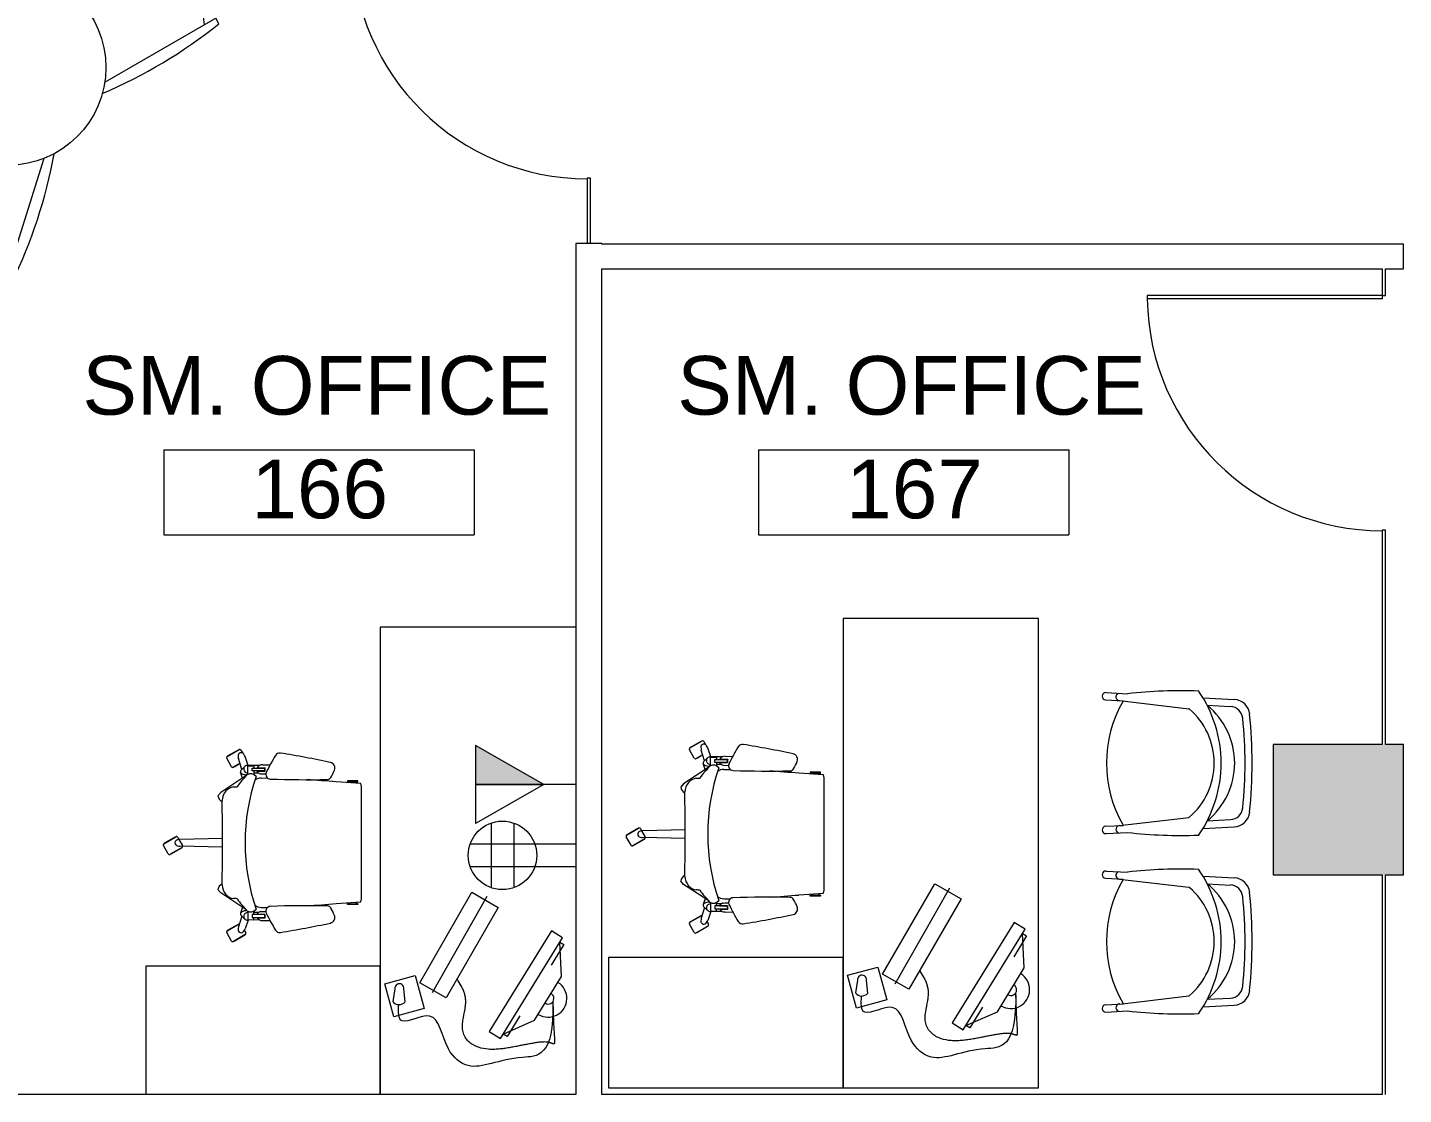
# Model space of a CAD drawing. Header units: inches. Extents: x -674 to 803, y -349 to 915.
# Drawn here: x 330.7 to 541.8, y 348.2 to 511.9 of the extents above; entities that cross this region are included whole.
import ezdxf

# ---------------------------------------------------------------- set-up
doc = ezdxf.new("R2010")
doc.units = ezdxf.units.IN
doc.header["$MEASUREMENT"] = 0
for name, color, linetype, lineweight in [('A-ANNO-NOTE', 131, 'Continuous', 13), ('A-AREA-IDEN', 2, 'Continuous', 20), ('A-DOOR', 31, 'Continuous', 13), ('A-WALL', 113, 'Continuous', 13), ('A-WALL-PATT', 111, 'Continuous', 13), ('I-FURN', 30, 'Continuous', 9), ('I-WALL', 2, 'Continuous', 9)]:
    doc.layers.add(name, color=color, linetype=linetype, lineweight=lineweight)
doc.styles.add('Arial_2', font='arial.ttf', dxfattribs={"height": 9})

# ---------------------------------------------------------------- blocks, each defined once
blk = doc.blocks.new('Office Desk Groups - Office Desk 3-562622-New Construction - Tel_Data_Elec Plan')
at = {"layer": 'I-FURN'}
for p, q in [((-16, 36), (-35.69, 36)), ((-16, 0), (-16, 36)), ((2.22, 30.42), (1.16, 32.26)), ((1.17, 32.16), (1.2, 32.18)), ((2.13, 30.49), (1.17, 32.16)), ((1.23, 32.53), (2.52, 33.28)), ((2.79, 33.2), (3.85, 31.37)), ((2.84, 33.12), (2.87, 33.14)), ((2.87, 33.14), (3.84, 31.47)), ((2.17, 30.51), (2.13, 30.49)), ((2.28, 24.2), (2.42, 30.74)), ((3.45, 30.9), (2.49, 30.35)), ((3.78, 31.09), (3.45, 30.9)), ((3.6, 24.2), (3.46, 30.74)), ((3.84, 31.47), (3.8, 31.45)), ((-12.14, 22.82), (-10.85, 23.56)), ((-10.58, 23.49), (-9.52, 21.65)), ((-10.53, 23.41), (-10.5, 23.43)), ((-10.5, 23.43), (-9.53, 21.75)), ((-7.32, 20.61), (-4.77, 24.49)), ((-4.77, 24.49), (-4.26, 24.91)), ((10.65, 24.49), (10.13, 24.91)), ((13.2, 20.61), (10.65, 24.49)), ((14.6, 22.82), (15.89, 23.56)), ((16.16, 23.49), (17.22, 21.65)), ((16.21, 23.41), (16.25, 23.43)), ((16.25, 23.43), (17.21, 21.75)), ((-11.16, 20.71), (-12.22, 22.54)), ((-12.2, 22.44), (-12.17, 22.46)), ((-11.24, 20.77), (-12.2, 22.44)), ((-8.31, 21.25), (-9.97, 21.75)), ((-9.53, 21.75), (-9.57, 21.73)), ((-8.16, 21.4), (-8.77, 20.78)), ((-6.97, 21.15), (-7.88, 21.44)), ((12.84, 21.15), (13.75, 21.44)), ((14.03, 21.4), (14.64, 20.78)), ((14.19, 21.25), (15.84, 21.75)), ((15.11, 21.53), (14.53, 22.54)), ((14.54, 22.44), (14.58, 22.46)), ((15.08, 21.51), (14.54, 22.44)), ((17.15, 21.38), (16.69, 21.11)), ((17.21, 21.75), (17.18, 21.73)), ((-11.2, 20.79), (-11.24, 20.77)), ((-10.51, 20.85), (-10.88, 20.63)), ((-8.94, 20.28), (-10.29, 20.75)), ((-8.91, 18.55), (-8.94, 20.36)), ((-8.86, 20.33), (-8.87, 19.4)), ((-8.87, 19.4), (-8.53, 19.4)), ((-7.56, 20.33), (-8.86, 20.33)), ((-8.53, 19.67), (-8.53, 17.7)), ((-8.07, 19.67), (-8.53, 19.67)), ((-8.07, 17.73), (-8.07, 19.67)), ((-8.07, 19.39), (-7.53, 19.39)), ((-7.74, 18.63), (-7.75, 19.39)), ((-7.34, 20.57), (-7.32, 20.61)), ((13.22, 20.57), (13.2, 20.61)), ((13.95, 19.39), (13.41, 19.39)), ((13.44, 20.33), (14.73, 20.33)), ((13.61, 18.63), (13.62, 19.39)), ((13.95, 19.67), (14.4, 19.67)), ((13.95, 17.73), (13.95, 19.67)), ((14.4, 19.67), (14.4, 17.7)), ((14.74, 19.4), (14.4, 19.4)), ((14.73, 20.33), (14.74, 19.4)), ((14.78, 18.55), (14.81, 20.36)), ((14.81, 20.28), (16.17, 20.75)), ((-9.01, 18.07), (-8.99, 16.92)), ((-8.57, 18.91), (-8.56, 17.65)), ((-8.04, 18.93), (-8.06, 17.7)), ((-7.63, 18.4), (-7.61, 18.07)), ((-7.61, 18.07), (-7.62, 17.56)), ((-6.98, 18.3), (-6.99, 17.3)), ((12.86, 18.3), (12.87, 17.3)), ((13.5, 18.4), (13.49, 18.07)), ((13.49, 18.07), (13.5, 17.56)), ((13.91, 18.93), (13.93, 17.7)), ((14.44, 18.91), (14.44, 17.65)), ((14.88, 18.07), (14.87, 16.92)), ((-6.4, 6.79), (-6.13, 3)), ((12.01, 3), (12.28, 6.79)), ((-6.56, 5.03), (-6.41, 5.03)), ((-6.56, 3.46), (-6.56, 5.03)), ((-6.41, 5.03), (-6.41, 3.46)), ((12.28, 5.03), (12.28, 3.46)), ((12.44, 5.03), (12.28, 5.03)), ((12.44, 3.46), (12.44, 5.03)), ((-6.41, 3.46), (-6.56, 3.46)), ((-6.13, 3), (-5.67, 2.87)), ((-5.67, 2.87), (11.55, 2.87)), ((11.55, 2.87), (12.01, 3)), ((12.28, 3.46), (12.44, 3.46)), ((-35.69, 0), (-16, 0)), ((36, 0), (-35.69, 0)), ((-23.75, -2.08), (-18.72, -0.7)), ((-22.48, -6.72), (-23.75, -2.08)), ((-19.46, -2.22), (-21.4, -1.92)), ((-18.72, -0.7), (-17.45, -5.34)), ((36, -30), (36, 0)), ((-21.46, -3.8), (-19.5, -3.62)), ((-17.45, -5.34), (-22.48, -6.72)), ((-20.86, -10.1), (-18.53, -6.07)), ((-18.53, -6.07), (-4.67, -14.07)), ((-5.33, -16.35), (-20.07, -7.94)), ((-7, -18.11), (-20.86, -10.1)), ((-4.67, -14.07), (-7, -18.11)), ((-26.03, -16.73), (-27.08, -18.43)), ((-10.6, -26.26), (-26.03, -16.73)), ((-27.08, -18.43), (-11.65, -27.96)), ((-26.8, -19.46), (-26.42, -18.84)), ((-26.42, -18.84), (-24.3, -23.68)), ((-23.63, -21.42), (-26.8, -19.46)), ((-24.3, -23.68), (-17.59, -27.82)), ((-12.69, -28.17), (-15.87, -26.21)), ((-11.65, -27.96), (-10.6, -26.26)), ((-17.59, -27.82), (-12.31, -27.55)), ((-12.31, -27.55), (-12.69, -28.17))]:
    blk.add_line(p, q, dxfattribs=at)
for centre, radius, start, end in [((1.33, 32.36), 0.2, 120, 210), ((2.62, 33.1), 0.2, 30, 120.1357), ((2.39, 30.52), 0.2, 209.8466, 275.235), ((2.39, 30.52), 0.2, 275.235, 299.8607), ((3.94, 30.71), 1.53, 164.4505, 178.7927), ((3.03, 30.97), 0.583, 134.254, 164.4505), ((2.94, 31.06), 0.445, 45.7229, 134.2771), ((2.84, 30.97), 0.583, 15.5495, 45.746), ((1.93, 30.71), 1.53, 1.2073, 15.5495), ((3.68, 31.27), 0.2, 299.8643, 30), ((-10.75, 23.39), 0.2, 30, 120), ((-3.38, 22.1), 2.29, 134.5977, 169.3918), ((-3.26, 21.43), 2.87, 95.705, 127.0086), ((-4.41, 23.8), 1.12, 25.6219, 82.0752), ((2.94, 269.32), 245.12, 268.4848, 271.5152), ((10.28, 23.8), 1.12, 97.9248, 154.3781), ((9.13, 21.43), 2.87, 52.9914, 84.295), ((9.26, 22.1), 2.29, 10.6082, 45.4023), ((15.99, 23.39), 0.2, 30, 120), ((-12.04, 22.64), 0.2, 119.832, 210), ((-10.43, 21.35), 0.445, 117.8208, 206.0638), ((-10.31, 21.41), 0.583, 206.0911, 236.3507), ((-10.37, 21.23), 0.583, 87.4248, 117.8208), ((-10.41, 20.28), 1.53, 73.2073, 87.502), ((-9.69, 21.55), 0.2, 15.1327, 29.8705), ((-7.98, 21.13), 0.323, 29.6621, 124.4716), ((-8.44, 20.75), 0.922, 9.6607, 36.4682), ((-10.83, 25.13), 5.75, 305.3709, 317.4948), ((-2.8, 17.21), 5.54, 121.0187, 133.18), ((-20.88, 22.9), 15.26, 356.4473, 358.5687), ((26.76, 22.9), 15.26, 181.4313, 183.5527), ((8.67, 17.21), 5.54, 46.82, 58.9813), ((16.71, 25.13), 5.75, 222.5052, 234.6291), ((14.31, 20.75), 0.922, 143.5318, 170.3393), ((13.85, 21.13), 0.323, 55.5284, 150.3379), ((14.7, 22.64), 0.2, 119.8879, 210), ((16.29, 20.28), 1.53, 92.498, 106.7927), ((16.25, 21.23), 0.583, 62.1792, 92.5752), ((16.19, 21.41), 0.583, 303.4497, 333.9089), ((16.31, 21.35), 0.445, 333.9362, 62.1792), ((17.05, 21.55), 0.2, 300, 30.2094), ((-10.98, 20.81), 0.2, 210, 299.888), ((-9.79, 22.2), 1.53, 236.4124, 250.7927), ((-8.34, 20.37), 0.593, 84.0219, 180.9117), ((-8.42, 20.31), 0.657, 1.3207, 77.9642), ((-6.62, 19.89), 1.04, 148.1398, 233.8639), ((-8.76, 20.66), 1.25, 346.3769, 10.9189), ((2.94, -10.67), 31.42, 71.1164, 108.8836), ((-5.15, 18.21), 1.84, 146.599, 177.2887), ((11.03, 18.21), 1.84, 2.7113, 33.401), ((12.49, 19.89), 1.04, 306.1361, 31.8602), ((14.63, 20.66), 1.25, 169.0811, 193.6231), ((14.29, 20.31), 0.657, 102.0358, 178.6793), ((14.22, 20.37), 0.593, 359.0883, 95.9781), ((15.66, 22.2), 1.53, 289.2073, 303.5114), ((4.23, -7.95), 28.17, 115.3981, 121.4567), ((-8.12, 18.14), 0.887, 120.1857, 184.8367), ((-8.27, 17.21), 0.533, 66.9672, 123.7509), ((-8.27, 17.27), 0.5, 67.0573, 121.4674), ((-8.55, 18.11), 0.971, 17.6225, 57.9495), ((-7.54, 16.85), 0.711, 2.0473, 115.4842), ((13.42, 16.85), 0.711, 64.5158, 177.9527), ((14.43, 18.11), 0.971, 122.0505, 162.3775), ((1.64, -7.95), 28.17, 58.5497, 64.6019), ((14.14, 17.21), 0.533, 56.2491, 113.0328), ((14.14, 17.27), 0.5, 58.5326, 112.9427), ((14, 18.14), 0.887, 355.1633, 59.8143), ((-10.08, 15.44), 0.749, 121.5732, 189.0231), ((163.02, 43.86), 176.17, 189.3216, 191.8621), ((-162.31, 11.32), 155.58, 358.8191, 2.0473), ((168.19, 11.32), 155.58, 177.9527, 181.1809), ((-157.15, 43.86), 176.17, 348.1407, 350.6784), ((15.95, 15.44), 0.749, 350.9769, 58.6662), ((258.68, 28.75), 265.99, 183.7702, 184.7367), ((-252.8, 28.75), 265.99, 355.2633, 356.2298), ((-8.54, 7.83), 0.859, 192.1424, 292.8427), ((-12.14, 16.39), 10.15, 292.7913, 299.9233), ((-7.38, 8.13), 0.615, 299.9233, 358.8191), ((13.26, 8.13), 0.615, 181.1809, 240.0767), ((18.01, 16.39), 10.15, 240.0767, 247.2087), ((14.42, 7.83), 0.859, 247.1573, 348.4211), ((-5.85, 5.21), 0.589, 197.5488, 225.5119), ((11.72, 5.21), 0.589, 314.4881, 342.4512), ((-5.85, 3.28), 0.589, 125.1062, 162.4512), ((11.72, 3.28), 0.589, 17.5488, 54.8938), ((-20.73, -2.88), 1.17, 124.8247, 231.514), ((-19.4, -2.93), 0.703, 261.9725, 94.3662), ((-20.94, -25.75), 2.88, 148.3037, 328.3037), ((-20.94, -25.75), 0.885, 148.3037, 328.3037)]:
    blk.add_arc(centre, radius, start, end, dxfattribs=at)
for points, knots in [([(-21.43, -26.49), (-30.11, -26.7), (-29.36, -19.53), (-32.64, -14.29), (-28.66, -9.55), (-21.77, -8.98), (-25.67, -2.68), (-23.02, -2.75), (-21.9, -2.85)], [0, 0, 0, 0, 4.203758, 11.310205, 15.301003, 21.109862, 25.639067, 29.008441, 29.008441, 29.008441, 29.008441]), ([(-21.43, -26.49), (-21.7, -26.49), (-22.24, -26.5), (-23.05, -26.52), (-23.85, -26.55), (-24.52, -26.57), (-25.06, -26.6), (-25.47, -26.62), (-25.87, -26.65), (-26.2, -26.67), (-26.47, -26.68), (-26.67, -26.7), (-26.88, -26.71), (-27.08, -26.73), (-27.25, -26.74), (-27.38, -26.74), (-27.48, -26.74), (-27.58, -26.74), (-27.67, -26.74), (-27.74, -26.74), (-27.79, -26.74), (-27.83, -26.73), (-27.86, -26.71), (-27.87, -26.7), (-27.89, -26.69), (-27.91, -26.66), (-27.92, -26.63), (-27.93, -26.61), (-27.93, -26.6), (-27.93, -26.57), (-27.92, -26.54), (-27.91, -26.5), (-27.88, -26.44), (-27.86, -26.37), (-27.83, -26.29), (-27.8, -26.21), (-27.77, -26.13), (-27.75, -26.05), (-27.72, -25.97), (-27.7, -25.86), (-27.66, -25.66), (-27.63, -25.38), (-27.63, -25.03), (-27.65, -24.69), (-27.68, -24.35), (-27.74, -23.9), (-27.84, -23.33), (-27.96, -22.66), (-28.09, -21.99), (-28.23, -21.28), (-28.38, -20.54), (-28.52, -19.76), (-28.64, -18.98), (-28.73, -18.19), (-28.78, -17.4), (-28.75, -16.34), (-28.56, -15.26), (-28.12, -14.24), (-27.6, -13.53), (-27.02, -13.07), (-26.5, -12.81), (-25.94, -12.64), (-25.21, -12.58), (-24.04, -12.7), (-22.99, -12.95), (-22, -13.09), (-21.48, -13.12), (-21.07, -13.1), (-20.66, -13.04), (-20.16, -12.92), (-19.58, -12.7), (-18.84, -12.33), (-18.31, -12.01), (-17.96, -11.78)], [0, 0, 0, 0, 0.067284, 0.134569, 0.201853, 0.269138, 0.30278, 0.336422, 0.370065, 0.403707, 0.420528, 0.437349, 0.45417, 0.470991, 0.487812, 0.496223, 0.504633, 0.513044, 0.521455, 0.52566, 0.529865, 0.53407, 0.536173, 0.537224, 0.538276, 0.541842, 0.545408, 0.546299, 0.547191, 0.548974, 0.55254, 0.556106, 0.559673, 0.566805, 0.573937, 0.581069, 0.588202, 0.595334, 0.602466, 0.609598, 0.623863, 0.652392, 0.680921, 0.70945, 0.737979, 0.766508, 0.823567, 0.880625, 0.937683, 0.994741, 1.060748, 1.126755, 1.192761, 1.258768, 1.324774, 1.390781, 1.522794, 1.595685, 1.668576, 1.741467, 1.777913, 1.814358, 1.887249, 1.96014, 2.105922, 2.157559, 2.209196, 2.235015, 2.260833, 2.312471, 2.364108, 2.415745, 2.519019, 2.519019, 2.519019, 2.519019])]:
    blk.add_open_spline(points, degree=3, knots=knots, dxfattribs=at)
blk = doc.blocks.new('Single-Glass - No Frame - 36_ x 96_-1619181-New Construction - Tel_Data_Elec Plan')
at = {"layer": 'A-DOOR', "color": 7, "lineweight": 20}
for p, q in [((17.5, 0.25), (17.5, 36.31)), ((18, 36.31), (17.5, 36.31)), ((18, 0.25), (18, 36.31)), ((18, 0.25), (17.5, 0.25))]:
    blk.add_line(p, q, dxfattribs=at)
at = {"layer": 'A-DOOR', "lineweight": 9}
blk.add_arc((18, 0.25), 36.07, 90.7943, 180, dxfattribs=at)
blk = doc.blocks.new('Office Desk Groups - Office Desk 1-562618-New Construction - Tel_Data_Elec Plan')
at = {"layer": 'I-FURN'}
for p, q in [((-36, 36), (-36, 0)), ((-16, 36), (-36, 36)), ((-16, 0), (-16, 36)), ((2.22, 30.42), (1.16, 32.26)), ((1.17, 32.16), (1.2, 32.18)), ((2.13, 30.49), (1.17, 32.16)), ((1.23, 32.53), (2.52, 33.28)), ((2.79, 33.2), (3.85, 31.37)), ((2.84, 33.12), (2.87, 33.14)), ((2.87, 33.14), (3.84, 31.47)), ((2.17, 30.51), (2.13, 30.49)), ((2.28, 24.2), (2.42, 30.74)), ((3.45, 30.9), (2.49, 30.35)), ((3.78, 31.09), (3.45, 30.9)), ((3.6, 24.2), (3.46, 30.74)), ((3.84, 31.47), (3.8, 31.45)), ((-12.14, 22.82), (-10.85, 23.56)), ((-10.58, 23.49), (-9.52, 21.65)), ((-10.53, 23.41), (-10.5, 23.43)), ((-10.5, 23.43), (-9.53, 21.75)), ((-7.32, 20.61), (-4.77, 24.49)), ((-4.77, 24.49), (-4.26, 24.91)), ((10.65, 24.49), (10.13, 24.91)), ((13.2, 20.61), (10.65, 24.49)), ((14.6, 22.82), (15.89, 23.56)), ((16.16, 23.49), (17.22, 21.65)), ((16.21, 23.41), (16.25, 23.43)), ((16.25, 23.43), (17.21, 21.75)), ((-11.16, 20.71), (-12.22, 22.54)), ((-12.2, 22.44), (-12.17, 22.46)), ((-11.24, 20.77), (-12.2, 22.44)), ((-8.31, 21.25), (-9.97, 21.75)), ((-9.53, 21.75), (-9.57, 21.73)), ((-8.16, 21.4), (-8.77, 20.78)), ((-6.97, 21.15), (-7.88, 21.44)), ((12.84, 21.15), (13.75, 21.44)), ((14.03, 21.4), (14.64, 20.78)), ((14.19, 21.25), (15.84, 21.75)), ((15.11, 21.53), (14.53, 22.54)), ((14.54, 22.44), (14.58, 22.46)), ((15.08, 21.51), (14.54, 22.44)), ((17.15, 21.38), (16.69, 21.11)), ((17.21, 21.75), (17.18, 21.73)), ((-11.2, 20.79), (-11.24, 20.77)), ((-10.51, 20.85), (-10.88, 20.63)), ((-8.94, 20.28), (-10.29, 20.75)), ((-8.91, 18.55), (-8.94, 20.36)), ((-8.86, 20.33), (-8.87, 19.4)), ((-8.87, 19.4), (-8.53, 19.4)), ((-7.56, 20.33), (-8.86, 20.33)), ((-8.53, 19.67), (-8.53, 17.7)), ((-8.07, 19.67), (-8.53, 19.67)), ((-8.07, 17.73), (-8.07, 19.67)), ((-8.07, 19.39), (-7.53, 19.39)), ((-7.74, 18.63), (-7.75, 19.39)), ((-7.34, 20.57), (-7.32, 20.61)), ((13.22, 20.57), (13.2, 20.61)), ((13.95, 19.39), (13.41, 19.39)), ((13.44, 20.33), (14.73, 20.33)), ((13.61, 18.63), (13.62, 19.39)), ((13.95, 19.67), (14.4, 19.67)), ((13.95, 17.73), (13.95, 19.67)), ((14.4, 19.67), (14.4, 17.7)), ((14.74, 19.4), (14.4, 19.4)), ((14.73, 20.33), (14.74, 19.4)), ((14.78, 18.55), (14.81, 20.36)), ((14.81, 20.28), (16.17, 20.75)), ((-9.01, 18.07), (-8.99, 16.92)), ((-8.57, 18.91), (-8.56, 17.65)), ((-8.04, 18.93), (-8.06, 17.7)), ((-7.63, 18.4), (-7.61, 18.07)), ((-7.61, 18.07), (-7.62, 17.56)), ((-6.98, 18.3), (-6.99, 17.3)), ((12.86, 18.3), (12.87, 17.3)), ((13.5, 18.4), (13.49, 18.07)), ((13.49, 18.07), (13.5, 17.56)), ((13.91, 18.93), (13.93, 17.7)), ((14.44, 18.91), (14.44, 17.65)), ((14.88, 18.07), (14.87, 16.92)), ((-6.4, 6.79), (-6.13, 3)), ((12.01, 3), (12.28, 6.79)), ((-6.56, 5.03), (-6.41, 5.03)), ((-6.56, 3.46), (-6.56, 5.03)), ((-6.41, 5.03), (-6.41, 3.46)), ((12.28, 5.03), (12.28, 3.46)), ((12.44, 5.03), (12.28, 5.03)), ((12.44, 3.46), (12.44, 5.03)), ((-6.41, 3.46), (-6.56, 3.46)), ((-6.13, 3), (-5.67, 2.87)), ((-5.67, 2.87), (11.55, 2.87)), ((11.55, 2.87), (12.01, 3)), ((12.28, 3.46), (12.44, 3.46)), ((-36, 0), (-16, 0)), ((-36, 0), (-36, -30)), ((36, 0), (-36, 0)), ((-23.75, -2.08), (-18.72, -0.7)), ((-22.48, -6.72), (-23.75, -2.08)), ((-19.46, -2.22), (-21.4, -1.92)), ((-18.72, -0.7), (-17.45, -5.34)), ((36, -30), (36, 0)), ((-21.46, -3.8), (-19.5, -3.62)), ((-17.45, -5.34), (-22.48, -6.72)), ((-20.86, -10.1), (-18.53, -6.07)), ((-18.53, -6.07), (-4.67, -14.07)), ((-5.33, -16.35), (-20.07, -7.94)), ((-7, -18.11), (-20.86, -10.1)), ((-4.67, -14.07), (-7, -18.11)), ((-26.03, -16.73), (-27.08, -18.43)), ((-10.6, -26.26), (-26.03, -16.73)), ((-27.08, -18.43), (-11.65, -27.96)), ((-26.8, -19.46), (-26.42, -18.84)), ((-26.42, -18.84), (-24.3, -23.68)), ((-23.63, -21.42), (-26.8, -19.46)), ((-24.3, -23.68), (-17.59, -27.82)), ((-12.69, -28.17), (-15.87, -26.21)), ((-11.65, -27.96), (-10.6, -26.26)), ((-17.59, -27.82), (-12.31, -27.55)), ((-12.31, -27.55), (-12.69, -28.17)), ((-36, -30), (36, -30)), ((-24.36, -40.36), (-24.19, -43.67)), ((-23.24, -40.3), (-23.1, -43)), ((-3.84, -40.3), (-3.98, -43)), ((-2.72, -40.36), (-2.89, -43.67)), ((3.02, -40.36), (3.19, -43.67)), ((4.14, -40.3), (4.28, -43)), ((23.53, -40.3), (23.39, -43)), ((24.66, -40.36), (24.48, -43.67)), ((-23.13, -42.4), (-21.88, -53.04)), ((-3.95, -42.4), (-5.2, -53.04)), ((4.25, -42.4), (5.5, -53.04)), ((23.42, -42.4), (22.17, -53.04)), ((-23.56, -55.25), (-23.31, -60.03)), ((-22.4, -55.89), (-22.21, -59.45)), ((-4.68, -55.89), (-4.87, -59.45)), ((-3.52, -55.25), (-3.77, -60.03)), ((3.82, -55.25), (4.07, -60.03)), ((4.98, -55.89), (5.16, -59.45)), ((22.7, -55.89), (22.51, -59.45)), ((23.85, -55.25), (23.61, -60.03))]:
    blk.add_line(p, q, dxfattribs=at)
for centre, radius, start, end in [((1.33, 32.36), 0.2, 120, 210), ((2.62, 33.1), 0.2, 30, 120.1357), ((2.39, 30.52), 0.2, 209.8466, 275.235), ((2.39, 30.52), 0.2, 275.235, 299.8607), ((3.94, 30.71), 1.53, 164.4505, 178.7927), ((3.03, 30.97), 0.583, 134.254, 164.4505), ((2.94, 31.06), 0.445, 45.7229, 134.2771), ((2.84, 30.97), 0.583, 15.5495, 45.746), ((1.93, 30.71), 1.53, 1.2073, 15.5495), ((3.68, 31.27), 0.2, 299.8643, 30), ((-10.75, 23.39), 0.2, 30, 120), ((-3.38, 22.1), 2.29, 134.5977, 169.3918), ((-3.26, 21.43), 2.87, 95.705, 127.0086), ((-4.41, 23.8), 1.12, 25.6219, 82.0752), ((2.94, 269.32), 245.12, 268.4848, 271.5152), ((10.28, 23.8), 1.12, 97.9248, 154.3781), ((9.13, 21.43), 2.87, 52.9914, 84.295), ((9.26, 22.1), 2.29, 10.6082, 45.4023), ((15.99, 23.39), 0.2, 30, 120), ((-12.04, 22.64), 0.2, 119.832, 210), ((-10.43, 21.35), 0.445, 117.8208, 206.0638), ((-10.31, 21.41), 0.583, 206.0911, 236.3507), ((-10.37, 21.23), 0.583, 87.4248, 117.8208), ((-10.41, 20.28), 1.53, 73.2073, 87.502), ((-9.69, 21.55), 0.2, 15.1327, 29.8705), ((-7.98, 21.13), 0.323, 29.6621, 124.4716), ((-8.44, 20.75), 0.922, 9.6607, 36.4682), ((-10.83, 25.13), 5.75, 305.3709, 317.4948), ((-2.8, 17.21), 5.54, 121.0187, 133.18), ((-20.88, 22.9), 15.26, 356.4473, 358.5687), ((26.76, 22.9), 15.26, 181.4313, 183.5527), ((8.67, 17.21), 5.54, 46.82, 58.9813), ((16.71, 25.13), 5.75, 222.5052, 234.6291), ((14.31, 20.75), 0.922, 143.5318, 170.3393), ((13.85, 21.13), 0.323, 55.5284, 150.3379), ((14.7, 22.64), 0.2, 119.8879, 210), ((16.29, 20.28), 1.53, 92.498, 106.7927), ((16.25, 21.23), 0.583, 62.1792, 92.5752), ((16.19, 21.41), 0.583, 303.4497, 333.9089), ((16.31, 21.35), 0.445, 333.9362, 62.1792), ((17.05, 21.55), 0.2, 300, 30.2094), ((-10.98, 20.81), 0.2, 210, 299.888), ((-9.79, 22.2), 1.53, 236.4124, 250.7927), ((-8.34, 20.37), 0.593, 84.0219, 180.9117), ((-8.42, 20.31), 0.657, 1.3207, 77.9642), ((-6.62, 19.89), 1.04, 148.1398, 233.8639), ((-8.76, 20.66), 1.25, 346.3769, 10.9189), ((2.94, -10.67), 31.42, 71.1164, 108.8836), ((-5.15, 18.21), 1.84, 146.599, 177.2887), ((11.03, 18.21), 1.84, 2.7113, 33.401), ((12.49, 19.89), 1.04, 306.1361, 31.8602), ((14.63, 20.66), 1.25, 169.0811, 193.6231), ((14.29, 20.31), 0.657, 102.0358, 178.6793), ((14.22, 20.37), 0.593, 359.0883, 95.9781), ((15.66, 22.2), 1.53, 289.2073, 303.5114), ((4.23, -7.95), 28.17, 115.3981, 121.4567), ((-8.12, 18.14), 0.887, 120.1857, 184.8367), ((-8.27, 17.21), 0.533, 66.9672, 123.7509), ((-8.27, 17.27), 0.5, 67.0573, 121.4674), ((-8.55, 18.11), 0.971, 17.6225, 57.9495), ((-7.54, 16.85), 0.711, 2.0473, 115.4842), ((13.42, 16.85), 0.711, 64.5158, 177.9527), ((14.43, 18.11), 0.971, 122.0505, 162.3775), ((1.64, -7.95), 28.17, 58.5497, 64.6019), ((14.14, 17.21), 0.533, 56.2491, 113.0328), ((14.14, 17.27), 0.5, 58.5326, 112.9427), ((14, 18.14), 0.887, 355.1633, 59.8143), ((-10.08, 15.44), 0.749, 121.5732, 189.0231), ((163.02, 43.86), 176.17, 189.3216, 191.8621), ((-162.31, 11.32), 155.58, 358.8191, 2.0473), ((168.19, 11.32), 155.58, 177.9527, 181.1809), ((-157.15, 43.86), 176.17, 348.1407, 350.6784), ((15.95, 15.44), 0.749, 350.9769, 58.6662), ((258.68, 28.75), 265.99, 183.7702, 184.7367), ((-252.8, 28.75), 265.99, 355.2633, 356.2298), ((-8.54, 7.83), 0.859, 192.1424, 292.8427), ((-12.14, 16.39), 10.15, 292.7913, 299.9233), ((-7.38, 8.13), 0.615, 299.9233, 358.8191), ((13.26, 8.13), 0.615, 181.1809, 240.0767), ((18.01, 16.39), 10.15, 240.0767, 247.2087), ((14.42, 7.83), 0.859, 247.1573, 348.4211), ((-5.85, 5.21), 0.589, 197.5488, 225.5119), ((11.72, 5.21), 0.589, 314.4881, 342.4512), ((-5.85, 3.28), 0.589, 125.1062, 162.4512), ((11.72, 3.28), 0.589, 17.5488, 54.8938), ((-20.73, -2.88), 1.17, 124.8247, 231.514), ((-19.4, -2.93), 0.703, 261.9725, 94.3662), ((-20.94, -25.75), 2.88, 148.3037, 328.3037), ((-20.94, -25.75), 0.885, 148.3037, 328.3037), ((-23.8, -40.33), 0.562, 2.9778, 182.9778), ((-3.28, -40.33), 0.562, 357.0222, 177.0222), ((3.58, -40.33), 0.562, 2.9778, 182.9778), ((24.09, -40.33), 0.563, 357.0222, 177.0222), ((-23.69, -42.45), 0.572, 355.8841, 161.2764), ((-13.54, -59.54), 19.11, 60.1223, 119.8777), ((-3.39, -42.44), 0.567, 14.9433, 184.8841), ((3.68, -42.45), 0.572, 355.8841, 161.2764), ((13.84, -59.54), 19.11, 60.1223, 119.8777), ((23.98, -42.44), 0.567, 14.9433, 184.8841), ((47.43, -51.82), 72.08, 173.5103, 182.1673), ((-74.51, -51.82), 72.08, 357.8327, 6.4897), ((74.81, -51.82), 72.08, 173.5103, 182.1673), ((-47.14, -51.82), 72.08, 357.8327, 6.4897), ((-24.47, -54.52), 0.125, 190.6864, 235.967), ((-13.34, -38.03), 20.02, 235.967, 269.4206), ((-21.75, -53.03), 0.125, 186.4009, 220.1387), ((-13.53, -46.09), 10.88, 220.1387, 269.938), ((-13.55, -46.09), 10.88, 270.062, 319.8613), ((-13.74, -38.03), 20.02, 270.5794, 304.033), ((-5.33, -53.03), 0.125, 319.8613, 353.5991), ((-2.6, -54.52), 0.125, 304.033, 349.3136), ((2.9, -54.52), 0.125, 190.6864, 235.967), ((14.04, -38.03), 20.02, 235.967, 269.4206), ((5.62, -53.03), 0.125, 186.4009, 220.1387), ((13.85, -46.09), 10.88, 220.1387, 269.938), ((13.82, -46.09), 10.88, 270.062, 319.8613), ((13.63, -38.03), 20.02, 270.5794, 304.033), ((22.05, -53.03), 0.125, 319.8613, 353.5991), ((24.77, -54.52), 0.125, 304.033, 349.3136), ((-13.4, -48.43), 11.69, 219.6744, 269.3381), ((-13.67, -48.43), 11.69, 270.6619, 320.3256), ((13.97, -48.43), 11.69, 219.6744, 269.3381), ((13.7, -48.43), 11.69, 270.6619, 320.3256), ((-20.81, -59.91), 2.5, 182.9778, 264.2145), ((-20.22, -59.35), 2, 182.9778, 264.2191), ((-6.86, -59.35), 2, 275.7809, 357.0222), ((-6.27, -59.91), 2.5, 275.7855, 357.0222), ((6.56, -59.91), 2.5, 182.9778, 264.2145), ((7.16, -59.35), 2, 182.9778, 264.2191), ((20.51, -59.35), 2, 275.7809, 357.0222), ((21.11, -59.91), 2.5, 275.7855, 357.0222), ((-13.44, 12.82), 75.59, 264.2145, 269.9285), ((-13.44, 7.53), 69.22, 264.2191, 269.9219), ((-13.63, 7.53), 69.22, 270.0781, 275.7809), ((-13.63, 12.82), 75.59, 270.0715, 275.7855), ((13.93, 12.82), 75.59, 264.2145, 269.9285), ((13.93, 7.53), 69.22, 264.2191, 269.9219), ((13.74, 7.53), 69.22, 270.0781, 275.7809), ((13.74, 12.82), 75.59, 270.0715, 275.7855)]:
    blk.add_arc(centre, radius, start, end, dxfattribs=at)
for points, knots in [([(-21.43, -26.49), (-30.11, -26.7), (-29.36, -19.53), (-32.64, -14.29), (-28.66, -9.55), (-21.77, -8.98), (-25.67, -2.68), (-23.02, -2.75), (-21.9, -2.85)], [0, 0, 0, 0, 4.203758, 11.310205, 15.301003, 21.109862, 25.639067, 29.008441, 29.008441, 29.008441, 29.008441]), ([(-21.43, -26.49), (-21.7, -26.49), (-22.24, -26.5), (-23.05, -26.52), (-23.85, -26.55), (-24.52, -26.57), (-25.06, -26.6), (-25.47, -26.62), (-25.87, -26.65), (-26.2, -26.67), (-26.47, -26.68), (-26.67, -26.7), (-26.88, -26.71), (-27.08, -26.73), (-27.25, -26.74), (-27.38, -26.74), (-27.48, -26.74), (-27.58, -26.74), (-27.67, -26.74), (-27.74, -26.74), (-27.79, -26.74), (-27.83, -26.73), (-27.86, -26.71), (-27.87, -26.7), (-27.89, -26.69), (-27.91, -26.66), (-27.92, -26.63), (-27.93, -26.61), (-27.93, -26.6), (-27.93, -26.57), (-27.92, -26.54), (-27.91, -26.5), (-27.88, -26.44), (-27.86, -26.37), (-27.83, -26.29), (-27.8, -26.21), (-27.77, -26.13), (-27.75, -26.05), (-27.72, -25.97), (-27.7, -25.86), (-27.66, -25.66), (-27.63, -25.38), (-27.63, -25.03), (-27.65, -24.69), (-27.68, -24.35), (-27.74, -23.9), (-27.84, -23.33), (-27.96, -22.66), (-28.09, -21.99), (-28.23, -21.28), (-28.38, -20.54), (-28.52, -19.76), (-28.64, -18.98), (-28.73, -18.19), (-28.78, -17.4), (-28.75, -16.34), (-28.56, -15.26), (-28.12, -14.24), (-27.6, -13.53), (-27.02, -13.07), (-26.5, -12.81), (-25.94, -12.64), (-25.21, -12.58), (-24.04, -12.7), (-22.99, -12.95), (-22, -13.09), (-21.48, -13.12), (-21.07, -13.1), (-20.66, -13.04), (-20.16, -12.92), (-19.58, -12.7), (-18.84, -12.33), (-18.31, -12.01), (-17.96, -11.78)], [0, 0, 0, 0, 0.067284, 0.134569, 0.201853, 0.269138, 0.30278, 0.336422, 0.370065, 0.403707, 0.420528, 0.437349, 0.45417, 0.470991, 0.487812, 0.496223, 0.504633, 0.513044, 0.521455, 0.52566, 0.529865, 0.53407, 0.536173, 0.537224, 0.538276, 0.541842, 0.545408, 0.546299, 0.547191, 0.548974, 0.55254, 0.556106, 0.559673, 0.566805, 0.573937, 0.581069, 0.588202, 0.595334, 0.602466, 0.609598, 0.623863, 0.652392, 0.680921, 0.70945, 0.737979, 0.766508, 0.823567, 0.880625, 0.937683, 0.994741, 1.060748, 1.126755, 1.192761, 1.258768, 1.324774, 1.390781, 1.522794, 1.595685, 1.668576, 1.741467, 1.777913, 1.814358, 1.887249, 1.96014, 2.105922, 2.157559, 2.209196, 2.235015, 2.260833, 2.312471, 2.364108, 2.415745, 2.519019, 2.519019, 2.519019, 2.519019])]:
    blk.add_open_spline(points, degree=3, knots=knots, dxfattribs=at)
blk = doc.blocks.new('Table _ Chairs - Seats 2 - 2-6 Diameter-571324-New Construction - Tel_Data_Elec Plan')
at = {"layer": 'I-FURN'}
for p, q in [((-9.37, 32.37), (-9.37, 11.71)), ((9.38, 32.37), (-9.37, 32.37)), ((9.38, 11.71), (9.38, 32.37)), ((-9.37, 31.37), (-10.37, 31.37)), ((10.38, 31.37), (9.38, 31.37)), ((14.83, -2.25), (28.84, -17.44)), ((15.06, -30.16), (1.05, -14.96)), ((28.9, -16.03), (28.16, -16.71)), ((28.84, -17.44), (15.06, -30.16)), ((14.38, -29.42), (13.64, -30.1))]:
    blk.add_line(p, q, dxfattribs=at)
blk.add_circle((0, 0), 15, dxfattribs=at)
for centre, radius, start, end in [((66.41, 19.75), 77.66, 171.3911, 186.8305), ((0, 8.4), 22.97, 65.9148, 114.0852), ((-66.41, 19.75), 77.66, 353.1695, 8.6089), ((-35.43, -59.54), 77.66, 34.072, 49.5115), ((62.21, 30.5), 77.66, 215.8504, 231.2899), ((5.7, -6.18), 22.97, 288.5958, 336.7661)]:
    blk.add_arc(centre, radius, start, end, dxfattribs=at)
blk = doc.blocks.new('FORM Room Tag - Name _ Number-61107-New Construction - Tel_Data_Elec Plan')
at = {"layer": 'A-AREA-IDEN'}
for p, q in [((-0.2444, -0.0231), (-0.2444, -0.1589)), ((-0.2444, -0.0231), (0.2515, -0.0231)), ((0.2515, -0.0231), (0.2515, -0.1589)), ((-0.2444, -0.1589), (0.2515, -0.1589))]:
    blk.add_line(p, q, dxfattribs=at)

msp = doc.modelspace()

# ---------------------------------------------------------------- hatches: boundary and pattern name
at = {"layer": 'A-ANNO-NOTE', "lineweight": 9}
msp.add_hatch(color=256, dxfattribs=at).paths.add_polyline_path([(409.87, 395.78), (399.41, 401.78), (399.41, 395.78)], flags=0)
at = {"layer": 'A-WALL-PATT'}
msp.add_hatch(color=8, dxfattribs=at).paths.add_polyline_path([(541.79, 381.9), (541.79, 401.9), (521.79, 401.9), (521.79, 381.9), (539.04, 381.9)], flags=0)

# ---------------------------------------------------------------- linework, layer by layer
at = {"layer": 'A-ANNO-NOTE', "lineweight": 20}
for p, q in [((399.41, 401.78), (399.41, 395.78)), ((409.87, 395.78), (399.41, 401.78)), ((399.41, 401.78), (399.41, 389.78)), ((409.87, 395.78), (399.41, 401.78)), ((399.41, 395.78), (409.87, 395.78)), ((414.79, 395.78), (399.41, 395.78)), ((409.87, 395.78), (399.41, 389.78)), ((401.8, 389.85), (401.8, 379.95)), ((405.28, 389.85), (405.28, 379.95)), ((414.79, 386.64), (398.59, 386.64)), ((414.79, 383.16), (398.59, 383.16))]:
    msp.add_line(p, q, dxfattribs=at)
msp.add_circle((403.54, 384.9), 5.25, dxfattribs=at)
at = {"layer": 'A-WALL', "color": 7, "lineweight": 20}
for p, q in [((418.79, 478.78), (414.79, 478.78)), ((414.79, 478.78), (414.79, 348.22)), ((418.79, 478.65), (418.79, 478.78)), ((541.79, 478.65), (418.79, 478.65)), ((541.79, 474.9), (541.79, 478.65)), ((418.79, 474.9), (538.54, 474.9)), ((418.79, 348.22), (418.79, 474.9)), ((539.04, 474.9), (541.79, 474.9)), ((538.54, 401.9), (521.79, 401.9)), ((521.79, 401.9), (521.79, 381.9)), ((541.79, 401.9), (539.04, 401.9)), ((541.79, 381.9), (541.79, 401.9)), ((521.79, 381.9), (538.54, 381.9)), ((539.04, 381.9), (541.79, 381.9)), ((414.79, 348.22), (323.16, 348.22)), ((538.54, 348.22), (418.79, 348.22))]:
    msp.add_line(p, q, dxfattribs=at)
at = {"layer": 'I-WALL', "color": 7, "lineweight": 20}
for p, q in [((417.04, 488.78), (416.54, 488.78)), ((416.54, 488.78), (416.54, 478.78)), ((417.04, 478.78), (417.04, 488.78)), ((538.54, 474.9), (538.54, 470.78)), ((539.04, 470.78), (539.04, 474.9)), ((538.54, 470.78), (539.04, 470.78)), ((538.54, 434.78), (538.54, 401.9)), ((539.04, 434.78), (538.54, 434.78)), ((539.04, 401.9), (539.04, 434.78)), ((538.54, 381.9), (538.54, 348.22)), ((539.04, 348.22), (539.04, 381.9))]:
    msp.add_line(p, q, dxfattribs=at)

# ---------------------------------------------------------------- block references
at = {"layer": 'A-AREA-IDEN', "xscale": 95.99999999999994, "yscale": 95.99999999999994, "zscale": 95.99999999999994}
for p in [(375.03, 449.33), (466.3, 449.33)]:
    msp.add_blockref('FORM Room Tag - Name _ Number-61107-New Construction - Tel_Data_Elec Plan', p, dxfattribs=at)
at = {"layer": 'A-DOOR', "rotation": 89.99999999999991}
for p in [(416.79, 506.78), (538.79, 452.78)]:
    msp.add_blockref('Single-Glass - No Frame - 36_ x 96_-1619181-New Construction - Tel_Data_Elec Plan', p, dxfattribs=at)
at = {"layer": 'I-FURN'}
for name, p, rotation in [('Table _ Chairs - Seats 2 - 2-6 Diameter-571324-New Construction - Tel_Data_Elec Plan', (327.68, 505.77), 300.0000000000001), ('Office Desk Groups - Office Desk 1-562618-New Construction - Tel_Data_Elec Plan', (455.79, 385.22), 90.0000000000001), ('Office Desk Groups - Office Desk 3-562622-New Construction - Tel_Data_Elec Plan', (384.79, 383.9), 90.0000000000005)]:
    msp.add_blockref(name, p, dxfattribs=dict(at, rotation=rotation))

# ---------------------------------------------------------------- texts
at = {"layer": 'A-AREA-IDEN', "lineweight": 9, "char_height": 9, "attachment_point": 2, "line_spacing_factor": 0.941778, "style": 'Arial_2'}
for s, insert, width in [('SM. OFFICE', (375.04, 461.51), 85.8353), ('SM. OFFICE', (466.31, 461.51), 85.8353), ('166', (375.5, 445.61), 25.1225), ('167', (466.77, 445.61), 25.1225)]:
    msp.add_mtext(s, dxfattribs=dict(at, insert=insert, width=width))

doc.saveas('drawing.dxf')
